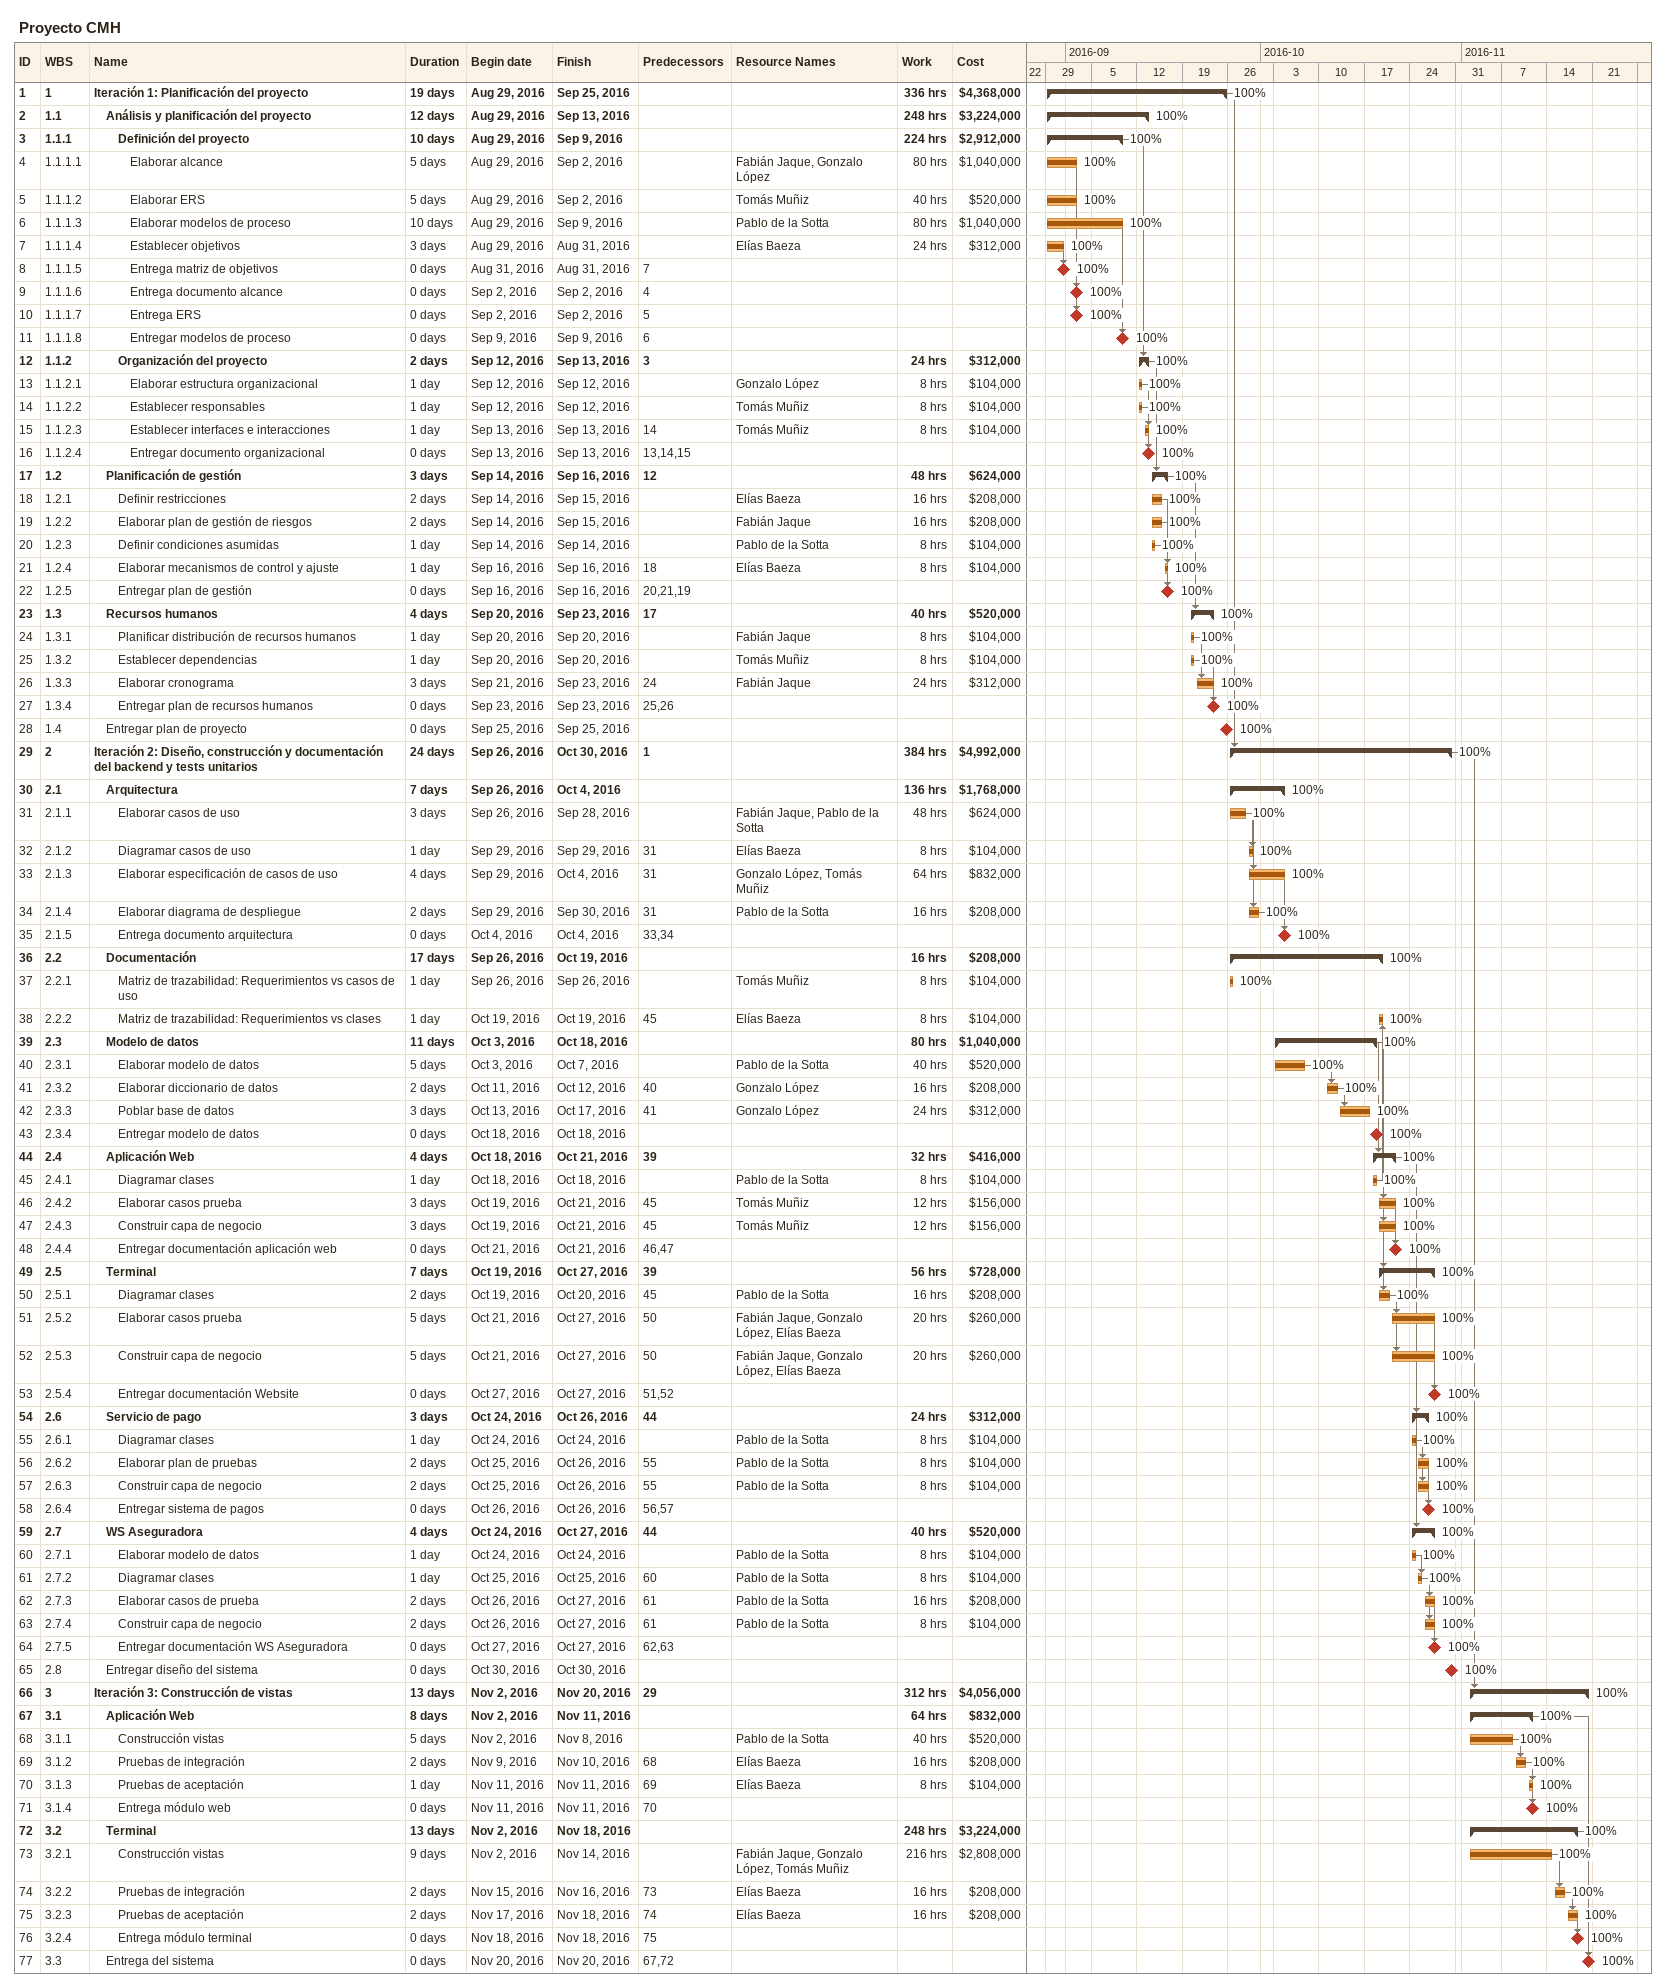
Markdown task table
Proyecto CMH

| ID | WBS | Task | Duration | Start | Finish | Predecessors | Resources | % complete | Work (h) | Cost ($) |
|---|---|---|---|---|---|---|---|---|---|---|
| 1 | 1 | **Iteración 1: Planificación del proyecto** | 19d | 2016-08-29 | 2016-09-25 |  |  | 100 | 336 | 4368000 |
| 2 | 1.1 | **Análisis y planificación del proyecto** | 12d | 2016-08-29 | 2016-09-13 |  |  | 100 | 248 | 3224000 |
| 3 | 1.1.1 | **Definición del proyecto** | 10d | 2016-08-29 | 2016-09-09 |  |  | 100 | 224 | 2912000 |
| 4 | 1.1.1.1 | Elaborar alcance | 5d | 2016-08-29 | 2016-09-02 |  | Fabián Jaque, Gonzalo López | 100 | 80 | 1040000 |
| 5 | 1.1.1.2 | Elaborar ERS | 5d | 2016-08-29 | 2016-09-02 |  | Tomás Muñiz | 100 | 40 | 520000 |
| 6 | 1.1.1.3 | Elaborar modelos de proceso | 10d | 2016-08-29 | 2016-09-09 |  | Pablo de la Sotta | 100 | 80 | 1040000 |
| 7 | 1.1.1.4 | Establecer objetivos | 3d | 2016-08-29 | 2016-08-31 |  | Elías Baeza | 100 | 24 | 312000 |
| 8 | 1.1.1.5 | Entrega matriz de objetivos | 0d | 2016-08-31 | 2016-08-31 | 7 |  | 100 |  |  |
| 9 | 1.1.1.6 | Entrega documento alcance | 0d | 2016-09-02 | 2016-09-02 | 4 |  | 100 |  |  |
| 10 | 1.1.1.7 | Entrega ERS | 0d | 2016-09-02 | 2016-09-02 | 5 |  | 100 |  |  |
| 11 | 1.1.1.8 | Entregar modelos de proceso | 0d | 2016-09-09 | 2016-09-09 | 6 |  | 100 |  |  |
| 12 | 1.1.2 | **Organización del proyecto** | 2d | 2016-09-12 | 2016-09-13 | 3 |  | 100 | 24 | 312000 |
| 13 | 1.1.2.1 | Elaborar estructura organizacional | 1d | 2016-09-12 | 2016-09-12 |  | Gonzalo López | 100 | 8 | 104000 |
| 14 | 1.1.2.2 | Establecer responsables | 1d | 2016-09-12 | 2016-09-12 |  | Tomás Muñiz | 100 | 8 | 104000 |
| 15 | 1.1.2.3 | Establecer interfaces e interacciones | 1d | 2016-09-13 | 2016-09-13 | 14 | Tomás Muñiz | 100 | 8 | 104000 |
| 16 | 1.1.2.4 | Entregar documento organizacional | 0d | 2016-09-13 | 2016-09-13 | 13, 14, 15 |  | 100 |  |  |
| 17 | 1.2 | **Planificación de gestión** | 3d | 2016-09-14 | 2016-09-16 | 12 |  | 100 | 48 | 624000 |
| 18 | 1.2.1 | Definir restricciones | 2d | 2016-09-14 | 2016-09-15 |  | Elías Baeza | 100 | 16 | 208000 |
| 19 | 1.2.2 | Elaborar plan de gestión de riesgos | 2d | 2016-09-14 | 2016-09-15 |  | Fabián Jaque | 100 | 16 | 208000 |
| 20 | 1.2.3 | Definir condiciones asumidas | 1d | 2016-09-14 | 2016-09-14 |  | Pablo de la Sotta | 100 | 8 | 104000 |
| 21 | 1.2.4 | Elaborar mecanismos de control y ajuste | 1d | 2016-09-16 | 2016-09-16 | 18 | Elías Baeza | 100 | 8 | 104000 |
| 22 | 1.2.5 | Entregar plan de gestión | 0d | 2016-09-16 | 2016-09-16 | 20, 21, 19 |  | 100 |  |  |
| 23 | 1.3 | **Recursos humanos** | 4d | 2016-09-20 | 2016-09-23 | 17 |  | 100 | 40 | 520000 |
| 24 | 1.3.1 | Planificar distribución de recursos humanos | 1d | 2016-09-20 | 2016-09-20 |  | Fabián Jaque | 100 | 8 | 104000 |
| 25 | 1.3.2 | Establecer dependencias | 1d | 2016-09-20 | 2016-09-20 |  | Tomás Muñiz | 100 | 8 | 104000 |
| 26 | 1.3.3 | Elaborar cronograma | 3d | 2016-09-21 | 2016-09-23 | 24 | Fabián Jaque | 100 | 24 | 312000 |
| 27 | 1.3.4 | Entregar plan de recursos humanos | 0d | 2016-09-23 | 2016-09-23 | 25, 26 |  | 100 |  |  |
| 28 | 1.4 | Entregar plan de proyecto | 0d | 2016-09-25 | 2016-09-25 |  |  | 100 |  |  |
| 29 | 2 | **Iteración 2: Diseño, construcción y documentación del backend y tests unitarios** | 24d | 2016-09-26 | 2016-10-30 | 1 |  | 100 | 384 | 4992000 |
| 30 | 2.1 | **Arquitectura** | 7d | 2016-09-26 | 2016-10-04 |  |  | 100 | 136 | 1768000 |
| 31 | 2.1.1 | Elaborar casos de uso | 3d | 2016-09-26 | 2016-09-28 |  | Fabián Jaque, Pablo de la Sotta | 100 | 48 | 624000 |
| 32 | 2.1.2 | Diagramar casos de uso | 1d | 2016-09-29 | 2016-09-29 | 31 | Elías Baeza | 100 | 8 | 104000 |
| 33 | 2.1.3 | Elaborar especificación de casos de uso | 4d | 2016-09-29 | 2016-10-04 | 31 | Gonzalo López, Tomás Muñiz | 100 | 64 | 832000 |
| 34 | 2.1.4 | Elaborar diagrama de despliegue | 2d | 2016-09-29 | 2016-09-30 | 31 | Pablo de la Sotta | 100 | 16 | 208000 |
| 35 | 2.1.5 | Entrega documento arquitectura | 0d | 2016-10-04 | 2016-10-04 | 33, 34 |  | 100 |  |  |
| 36 | 2.2 | **Documentación** | 17d | 2016-09-26 | 2016-10-19 |  |  | 100 | 16 | 208000 |
| 37 | 2.2.1 | Matriz de trazabilidad: Requerimientos vs casos de uso | 1d | 2016-09-26 | 2016-09-26 |  | Tomás Muñiz | 100 | 8 | 104000 |
| 38 | 2.2.2 | Matriz de trazabilidad: Requerimientos vs clases | 1d | 2016-10-19 | 2016-10-19 | 45 | Elías Baeza | 100 | 8 | 104000 |
| 39 | 2.3 | **Modelo de datos** | 11d | 2016-10-03 | 2016-10-18 |  |  | 100 | 80 | 1040000 |
| 40 | 2.3.1 | Elaborar modelo de datos | 5d | 2016-10-03 | 2016-10-07 |  | Pablo de la Sotta | 100 | 40 | 520000 |
| 41 | 2.3.2 | Elaborar diccionario de datos | 2d | 2016-10-11 | 2016-10-12 | 40 | Gonzalo López | 100 | 16 | 208000 |
| 42 | 2.3.3 | Poblar base de datos | 3d | 2016-10-13 | 2016-10-17 | 41 | Gonzalo López | 100 | 24 | 312000 |
| 43 | 2.3.4 | Entregar modelo de datos | 0d | 2016-10-18 | 2016-10-18 |  |  | 100 |  |  |
| 44 | 2.4 | **Aplicación Web** | 4d | 2016-10-18 | 2016-10-21 | 39 |  | 100 | 32 | 416000 |
| 45 | 2.4.1 | Diagramar clases | 1d | 2016-10-18 | 2016-10-18 |  | Pablo de la Sotta | 100 | 8 | 104000 |
| 46 | 2.4.2 | Elaborar casos prueba | 3d | 2016-10-19 | 2016-10-21 | 45 | Tomás Muñiz | 100 | 12 | 156000 |
| 47 | 2.4.3 | Construir capa de negocio | 3d | 2016-10-19 | 2016-10-21 | 45 | Tomás Muñiz | 100 | 12 | 156000 |
| 48 | 2.4.4 | Entregar documentación aplicación web | 0d | 2016-10-21 | 2016-10-21 | 46, 47 |  | 100 |  |  |
| 49 | 2.5 | **Terminal** | 7d | 2016-10-19 | 2016-10-27 | 39 |  | 100 | 56 | 728000 |
| 50 | 2.5.1 | Diagramar clases | 2d | 2016-10-19 | 2016-10-20 | 45 | Pablo de la Sotta | 100 | 16 | 208000 |
| 51 | 2.5.2 | Elaborar casos prueba | 5d | 2016-10-21 | 2016-10-27 | 50 | Fabián Jaque, Gonzalo López, Elías Baeza | 100 | 20 | 260000 |
| 52 | 2.5.3 | Construir capa de negocio | 5d | 2016-10-21 | 2016-10-27 | 50 | Fabián Jaque, Gonzalo López, Elías Baeza | 100 | 20 | 260000 |
| 53 | 2.5.4 | Entregar documentación Website | 0d | 2016-10-27 | 2016-10-27 | 51, 52 |  | 100 |  |  |
| 54 | 2.6 | **Servicio de pago** | 3d | 2016-10-24 | 2016-10-26 | 44 |  | 100 | 24 | 312000 |
| 55 | 2.6.1 | Diagramar clases | 1d | 2016-10-24 | 2016-10-24 |  | Pablo de la Sotta | 100 | 8 | 104000 |
| 56 | 2.6.2 | Elaborar plan de pruebas | 2d | 2016-10-25 | 2016-10-26 | 55 | Pablo de la Sotta | 100 | 8 | 104000 |
| 57 | 2.6.3 | Construir capa de negocio | 2d | 2016-10-25 | 2016-10-26 | 55 | Pablo de la Sotta | 100 | 8 | 104000 |
| 58 | 2.6.4 | Entregar sistema de pagos | 0d | 2016-10-26 | 2016-10-26 | 56, 57 |  | 100 |  |  |
| 59 | 2.7 | **WS Aseguradora** | 4d | 2016-10-24 | 2016-10-27 | 44 |  | 100 | 40 | 520000 |
| 60 | 2.7.1 | Elaborar modelo de datos | 1d | 2016-10-24 | 2016-10-24 |  | Pablo de la Sotta | 100 | 8 | 104000 |
| 61 | 2.7.2 | Diagramar clases | 1d | 2016-10-25 | 2016-10-25 | 60 | Pablo de la Sotta | 100 | 8 | 104000 |
| 62 | 2.7.3 | Elaborar casos de prueba | 2d | 2016-10-26 | 2016-10-27 | 61 | Pablo de la Sotta | 100 | 16 | 208000 |
| 63 | 2.7.4 | Construir capa de negocio | 2d | 2016-10-26 | 2016-10-27 | 61 | Pablo de la Sotta | 100 | 8 | 104000 |
| 64 | 2.7.5 | Entregar documentación WS Aseguradora | 0d | 2016-10-27 | 2016-10-27 | 62, 63 |  | 100 |  |  |
| 65 | 2.8 | Entregar diseño del sistema | 0d | 2016-10-30 | 2016-10-30 |  |  | 100 |  |  |
| 66 | 3 | **Iteración 3: Construcción de vistas** | 13d | 2016-11-02 | 2016-11-20 | 29 |  | 100 | 312 | 4056000 |
| 67 | 3.1 | **Aplicación Web** | 8d | 2016-11-02 | 2016-11-11 |  |  | 100 | 64 | 832000 |
| 68 | 3.1.1 | Construcción vistas | 5d | 2016-11-02 | 2016-11-08 |  | Pablo de la Sotta | 100 | 40 | 520000 |
| 69 | 3.1.2 | Pruebas de integración | 2d | 2016-11-09 | 2016-11-10 | 68 | Elías Baeza | 100 | 16 | 208000 |
| 70 | 3.1.3 | Pruebas de aceptación | 1d | 2016-11-11 | 2016-11-11 | 69 | Elías Baeza | 100 | 8 | 104000 |
| 71 | 3.1.4 | Entrega módulo web | 0d | 2016-11-11 | 2016-11-11 | 70 |  | 100 |  |  |
| 72 | 3.2 | **Terminal** | 13d | 2016-11-02 | 2016-11-18 |  |  | 100 | 248 | 3224000 |
| 73 | 3.2.1 | Construcción vistas | 9d | 2016-11-02 | 2016-11-14 |  | Fabián Jaque, Gonzalo López, Tomás Muñiz | 100 | 216 | 2808000 |
| 74 | 3.2.2 | Pruebas de integración | 2d | 2016-11-15 | 2016-11-16 | 73 | Elías Baeza | 100 | 16 | 208000 |
| 75 | 3.2.3 | Pruebas de aceptación | 2d | 2016-11-17 | 2016-11-18 | 74 | Elías Baeza | 100 | 16 | 208000 |
| 76 | 3.2.4 | Entrega módulo terminal | 0d | 2016-11-18 | 2016-11-18 | 75 |  | 100 |  |  |
| 77 | 3.3 | Entrega del sistema | 0d | 2016-11-20 | 2016-11-20 | 67, 72 |  | 100 |  |  |
